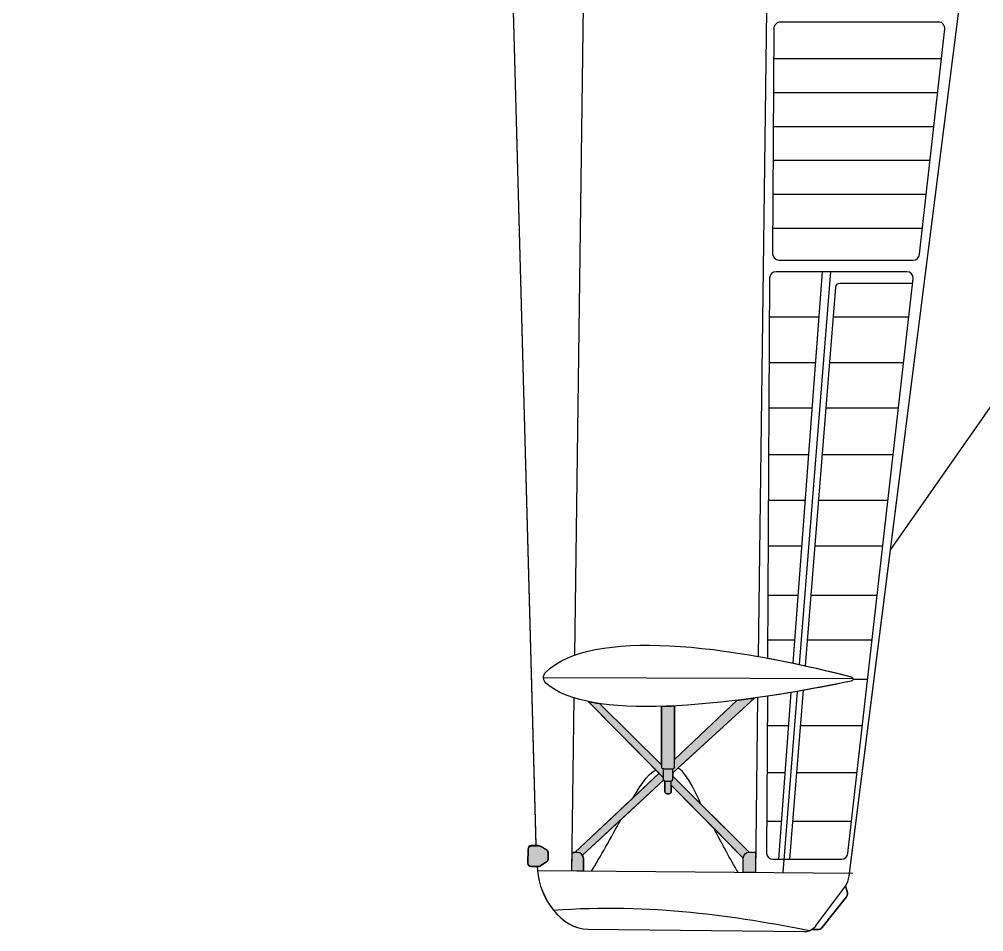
# Model space of a CAD drawing. Extents: x 65 to 351, y 40 to 244.
# Drawn here: x 213.04 to 252.39, y 62.2 to 99.42 of the extents above; entities that cross this region are included whole.
import ezdxf

# ---------------------------------------------------------------- set-up
doc = ezdxf.new("R2010")
doc.units = 0
doc.header["$MEASUREMENT"] = 0
doc.layers.add('4-VIEW', color=7, linetype='CONTINUOUS')
doc.layers.add('SOLIDS', color=7, linetype='CONTINUOUS')

msp = doc.modelspace()

# ---------------------------------------------------------------- hatches: boundary and pattern name
at = {"layer": 'SOLIDS'}
h = msp.add_hatch(color=7, dxfattribs=at)
edge = h.paths.add_edge_path()
edge.add_spline(control_points=[(239.239, 71.394), (239.239, 71.394), (239.239, 69.004), (239.239, 69.004), (239.239, 69.004), (236.711, 71.51), (236.711, 71.51), (236.553, 71.533), (236.401, 71.559), (236.254, 71.589), (236.254, 71.589), (239.022, 68.795), (239.022, 68.795), (239.022, 68.795), (239.151, 68.664), (239.151, 68.664), (239.151, 68.664), (238.081, 67.665), (238.081, 67.665), (238.081, 67.665), (235.702, 65.439), (235.702, 65.439), (235.702, 65.439), (235.595, 65.439), (235.595, 65.439), (235.595, 65.439), (235.584, 64.681), (235.584, 64.681), (235.584, 64.681), (236.055, 64.678), (236.055, 64.678), (236.055, 64.678), (236.055, 65.193), (236.055, 65.193), (236.055, 65.239), (236.042, 65.282), (236.02, 65.319), (236.02, 65.319), (237.585, 66.766), (237.585, 66.766), (237.585, 66.766), (239.327, 68.377), (239.327, 68.377), (239.338, 68.359), (239.357, 68.348), (239.379, 68.348), (239.379, 68.348), (239.38, 68.348), (239.38, 68.348), (239.38, 68.348), (239.38, 67.906), (239.38, 67.906), (239.38, 67.864), (239.414, 67.829), (239.456, 67.829), (239.456, 67.829), (239.561, 67.829), (239.561, 67.829), (239.603, 67.829), (239.638, 67.864), (239.638, 67.906), (239.638, 67.906), (239.638, 68.174), (239.638, 68.174), (239.638, 68.174), (241.371, 66.424), (241.371, 66.424), (241.371, 66.424), (242.58, 65.204), (242.58, 65.204), (242.58, 65.204), (242.58, 64.626), (242.58, 64.626), (242.58, 64.626), (243.074, 64.622), (243.074, 64.622), (243.074, 64.622), (243.084, 65.45), (243.084, 65.45), (243.084, 65.45), (242.825, 65.45), (242.825, 65.45), (242.825, 65.45), (240.854, 67.404), (240.854, 67.404), (240.854, 67.404), (239.7, 68.548), (239.7, 68.548), (239.7, 68.548), (239.7, 68.685), (239.7, 68.685), (239.7, 68.685), (239.909, 68.876), (239.909, 68.876), (239.909, 68.876), (243.033, 71.733), (243.033, 71.733), (242.799, 71.701), (242.566, 71.671), (242.336, 71.642), (242.336, 71.642), (239.778, 69.231), (239.778, 69.231), (239.778, 69.231), (239.778, 71.414), (239.778, 71.414), (239.596, 71.406), (239.416, 71.399), (239.239, 71.394), (239.239, 71.394), (239.239, 71.394), (239.239, 71.394)], knot_values=[0, 0, 0, 0, 1, 1, 1, 2, 2, 2, 3, 3, 3, 4, 4, 4, 5, 5, 5, 6, 6, 6, 7, 7, 7, 8, 8, 8, 9, 9, 9, 10, 10, 10, 11, 11, 11, 12, 12, 12, 13, 13, 13, 14, 14, 14, 15, 15, 15, 16, 16, 16, 17, 17, 17, 18, 18, 18, 19, 19, 19, 20, 20, 20, 21, 21, 21, 22, 22, 22, 23, 23, 23, 24, 24, 24, 25, 25, 25, 26, 26, 26, 27, 27, 27, 28, 28, 28, 29, 29, 29, 30, 30, 30, 31, 31, 31, 32, 32, 32, 33, 33, 33, 34, 34, 34, 35, 35, 35, 36, 36, 36, 37, 37, 37, 37], degree=3, periodic=1)
h.paths.add_polyline_path([(239.317, 68.845), (239.326, 68.843), (239.317, 68.844)])
h = msp.add_hatch(color=7, dxfattribs=at)
edge = h.paths.add_edge_path()
edge.add_spline(control_points=[(233.79, 64.997), (233.79, 64.997), (233.79, 65.573), (233.79, 65.573), (233.79, 65.649), (233.852, 65.712), (233.928, 65.712), (233.928, 65.712), (234.061, 65.712), (234.061, 65.712), (234.061, 65.712), (234.222, 65.712), (234.222, 65.712), (234.249, 65.712), (234.272, 65.705), (234.295, 65.691), (234.295, 65.691), (234.547, 65.537), (234.547, 65.537), (234.589, 65.511), (234.612, 65.468), (234.612, 65.419), (234.612, 65.419), (234.612, 65.165), (234.612, 65.165), (234.612, 65.115), (234.59, 65.074), (234.548, 65.048), (234.548, 65.048), (234.285, 64.88), (234.285, 64.88), (234.262, 64.865), (234.239, 64.859), (234.211, 64.859), (234.211, 64.859), (234.121, 64.859), (234.121, 64.859), (234.121, 64.859), (233.928, 64.859), (233.928, 64.859), (233.852, 64.859), (233.79, 64.92), (233.79, 64.997)], knot_values=[0, 0, 0, 0, 1, 1, 1, 2, 2, 2, 3, 3, 3, 4, 4, 4, 5, 5, 5, 6, 6, 6, 7, 7, 7, 8, 8, 8, 9, 9, 9, 10, 10, 10, 11, 11, 11, 12, 12, 12, 13, 13, 13, 14, 14, 14, 14], degree=3, periodic=1)

# ---------------------------------------------------------------- linework, layer by layer
at = {"layer": '4-VIEW', "color": 7}
for points in [[(278.887, 121.096), (248.583, 77.797)], [(235.702, 73.484), (236.183, 109.161)], [(243.648, 109.297), (243.187, 73.433)], [(243.816, 97.825), (250.664, 97.825)], [(243.809, 96.44), (250.509, 96.44)], [(243.801, 95.055), (250.354, 95.055)], [(243.794, 93.669), (250.2, 93.669)], [(243.787, 92.284), (250.045, 92.284)], [(243.78, 90.899), (249.891, 90.899)], [(245.791, 89.123), (244.606, 73.159)], [(246.139, 89.123), (244.865, 73.104)], [(243.643, 87.285), (245.655, 87.285)], [(246.257, 87.285), (249.332, 87.285)], [(243.634, 85.42), (245.516, 85.42)], [(246.107, 85.42), (249.12, 85.42)], [(243.624, 83.574), (245.379, 83.574)], [(245.959, 83.574), (248.913, 83.574)], [(243.614, 81.669), (245.238, 81.669)], [(245.806, 81.669), (248.687, 81.669)], [(243.604, 79.804), (245.099, 79.804)], [(245.656, 79.804), (248.476, 79.804)], [(243.595, 77.938), (244.96, 77.938)], [(245.506, 77.938), (248.277, 77.938)], [(243.585, 75.933), (244.812, 75.933)], [(245.345, 75.933), (248.042, 75.933)], [(243.575, 74.106), (244.676, 74.106)], [(245.198, 74.106), (247.841, 74.106)], [(234.429, 72.567), (247.051, 72.534)], [(247.054, 72.509), (247.661, 72.501)], [(244.479, 65.16), (245.032, 72.049)], [(235.584, 64.681), (235.679, 71.735)], [(239.7, 68.685), (243.033, 71.734)], [(239.778, 69.231), (242.336, 71.642)], [(243.166, 71.752), (243.074, 64.622)], [(244.517, 71.961), (244.012, 65.16)], [(244.777, 72.005), (244.189, 64.613)], [(239.317, 68.497), (236.254, 71.589)], [(239.239, 69.004), (236.711, 71.51)], [(243.557, 70.615), (244.417, 70.615)], [(244.917, 70.615), (247.449, 70.615)], [(235.702, 65.439), (239.151, 68.665)], [(242.825, 65.45), (239.7, 68.548)], [(243.547, 68.691), (244.274, 68.691)], [(244.763, 68.691), (247.224, 68.691)], [(236.02, 65.319), (239.327, 68.377)], [(242.58, 65.204), (239.638, 68.174)], [(243.537, 66.705), (244.127, 66.705)], [(244.603, 66.705), (246.997, 66.705)], [(234.185, 64.692), (247.053, 64.591)]]:
    msp.add_lwpolyline(points, dxfattribs=at)
for points, knots in [([(234.172, 64.889), (234.172, 64.889), (234.185, 64.692), (234.185, 64.692), (234.257, 63.595), (235.156, 62.302), (236.249, 62.312), (236.249, 62.312), (245.043, 62.205), (245.043, 62.205), (245.254, 62.202), (245.439, 62.304), (245.571, 62.481), (245.571, 62.481), (246.746, 64.064), (246.746, 64.064), (246.834, 64.182), (246.875, 64.311), (246.893, 64.462), (246.893, 64.462), (251.381, 99.872), (251.381, 99.872), (251.386, 99.916), (251.384, 99.956), (251.385, 100), (251.385, 100), (251.631, 119.459), (251.631, 119.459)], [0, 0, 0, 0, 1, 1, 1, 2, 2, 2, 3, 3, 3, 4, 4, 4, 5, 5, 5, 6, 6, 6, 7, 7, 7, 8, 8, 8, 9, 9, 9, 9]), ([(233.248, 114.366), (233.248, 114.366), (233.169, 100.274), (233.169, 100.274), (233.167, 99.931), (233.196, 99.639), (233.205, 99.296), (233.205, 99.296), (234.117, 65.742), (234.117, 65.742)], [0, 0, 0, 0, 1, 1, 1, 2, 2, 2, 3, 3, 3, 3]), ([(249.505, 89.594), (249.505, 89.594), (244.029, 89.598), (244.029, 89.598), (243.887, 89.599), (243.774, 89.712), (243.775, 89.854), (243.775, 89.854), (243.822, 99.04), (243.822, 99.04), (243.822, 99.113), (243.849, 99.176), (243.901, 99.228), (243.954, 99.28), (244.017, 99.307), (244.09, 99.307), (244.09, 99.307), (250.545, 99.31), (250.545, 99.31), (250.621, 99.31), (250.685, 99.281), (250.735, 99.225), (250.785, 99.17), (250.806, 99.102), (250.798, 99.027), (250.798, 99.027), (249.772, 89.834), (249.772, 89.834), (249.757, 89.698), (249.641, 89.594), (249.505, 89.594), (249.505, 89.594), (249.505, 89.594), (249.505, 89.594)], [0, 0, 0, 0, 1, 1, 1, 2, 2, 2, 3, 3, 3, 4, 4, 4, 5, 5, 5, 6, 6, 6, 7, 7, 7, 8, 8, 8, 9, 9, 9, 10, 10, 10, 11, 11, 11, 11]), ([(243.919, 89.123), (243.919, 89.123), (249.252, 89.123), (249.252, 89.123), (249.406, 89.123), (249.522, 88.995), (249.505, 88.844), (249.505, 88.844), (246.849, 65.395), (246.849, 65.395), (246.834, 65.262), (246.719, 65.16), (246.583, 65.16), (246.583, 65.16), (243.785, 65.16), (243.785, 65.16), (243.643, 65.16), (243.53, 65.272), (243.531, 65.412), (243.531, 65.412), (243.563, 71.81), (243.563, 71.81), (244.692, 71.978), (245.846, 72.188), (246.98, 72.421), (247.076, 72.441), (247.079, 72.577), (246.985, 72.601), (245.863, 72.891), (244.708, 73.152), (243.571, 73.363), (243.571, 73.363), (243.651, 88.86), (243.651, 88.86), (243.652, 89.005), (243.772, 89.123), (243.919, 89.123), (243.919, 89.123), (243.919, 89.123), (243.919, 89.123)], [0, 0, 0, 0, 1, 1, 1, 2, 2, 2, 3, 3, 3, 4, 4, 4, 5, 5, 5, 6, 6, 6, 7, 7, 7, 8, 8, 8, 9, 9, 9, 10, 10, 10, 11, 11, 11, 12, 12, 12, 13, 13, 13, 13]), ([(245.113, 73.05), (245.113, 73.05), (246.355, 88.501), (246.355, 88.501), (246.362, 88.59), (246.437, 88.659), (246.528, 88.659), (246.528, 88.659), (249.482, 88.659), (249.482, 88.659)], [0, 0, 0, 0, 1, 1, 1, 2, 2, 2, 3, 3, 3, 3]), ([(234.527, 72.347), (236.196, 70.792), (241.799, 71.354), (246.98, 72.421), (247.076, 72.441), (247.079, 72.577), (246.985, 72.601), (242.002, 73.889), (236.388, 74.617), (234.521, 72.791), (234.396, 72.669), (234.398, 72.466), (234.527, 72.347), (234.527, 72.347), (234.527, 72.347), (234.527, 72.347)], [0, 0, 0, 0, 1, 1, 1, 2, 2, 2, 3, 3, 3, 4, 4, 4, 5, 5, 5, 5]), ([(239.239, 71.394), (239.239, 71.394), (239.239, 68.949), (239.239, 68.949), (239.239, 68.889), (239.287, 68.841), (239.347, 68.841), (239.347, 68.841), (239.67, 68.841), (239.67, 68.841), (239.729, 68.841), (239.778, 68.889), (239.778, 68.949), (239.778, 68.949), (239.778, 71.414), (239.778, 71.414)], [0, 0, 0, 0, 1, 1, 1, 2, 2, 2, 3, 3, 3, 4, 4, 4, 5, 5, 5, 5]), ([(239.317, 68.845), (239.317, 68.845), (239.317, 68.41), (239.317, 68.41), (239.317, 68.376), (239.345, 68.348), (239.379, 68.348), (239.379, 68.348), (239.638, 68.348), (239.638, 68.348), (239.672, 68.348), (239.7, 68.376), (239.7, 68.41), (239.7, 68.41), (239.7, 68.841), (239.7, 68.841)], [0, 0, 0, 0, 1, 1, 1, 2, 2, 2, 3, 3, 3, 4, 4, 4, 5, 5, 5, 5]), ([(239.38, 68.348), (239.38, 68.348), (239.38, 67.906), (239.38, 67.906), (239.38, 67.864), (239.414, 67.829), (239.456, 67.829), (239.456, 67.829), (239.561, 67.829), (239.561, 67.829), (239.603, 67.829), (239.638, 67.864), (239.638, 67.906), (239.638, 67.906), (239.638, 68.348), (239.638, 68.348)], [0, 0, 0, 0, 1, 1, 1, 2, 2, 2, 3, 3, 3, 4, 4, 4, 5, 5, 5, 5]), ([(233.806, 65.573), (233.806, 65.573), (233.79, 64.997), (233.79, 64.997), (233.788, 64.92), (233.849, 64.858), (233.925, 64.858), (233.925, 64.858), (234.208, 64.858), (234.208, 64.858), (234.235, 64.858), (234.259, 64.865), (234.283, 64.88), (234.283, 64.88), (234.55, 65.048), (234.55, 65.048), (234.592, 65.074), (234.616, 65.116), (234.618, 65.164), (234.618, 65.164), (234.624, 65.419), (234.624, 65.419), (234.625, 65.468), (234.603, 65.511), (234.561, 65.537), (234.561, 65.537), (234.314, 65.691), (234.314, 65.691), (234.291, 65.705), (234.269, 65.711), (234.242, 65.711), (234.242, 65.711), (233.947, 65.711), (233.947, 65.711), (233.871, 65.711), (233.808, 65.649), (233.806, 65.573), (233.806, 65.573), (233.806, 65.573), (233.806, 65.573)], [0, 0, 0, 0, 1, 1, 1, 2, 2, 2, 3, 3, 3, 4, 4, 4, 5, 5, 5, 6, 6, 6, 7, 7, 7, 8, 8, 8, 9, 9, 9, 10, 10, 10, 11, 11, 11, 12, 12, 12, 13, 13, 13, 13]), ([(236.055, 64.678), (236.055, 64.678), (236.055, 65.194), (236.055, 65.194), (236.055, 65.329), (235.944, 65.439), (235.808, 65.439), (235.808, 65.439), (235.595, 65.439), (235.595, 65.439)], [0, 0, 0, 0, 1, 1, 1, 2, 2, 2, 3, 3, 3, 3]), ([(242.58, 64.626), (242.58, 64.626), (242.58, 65.204), (242.58, 65.204), (242.58, 65.339), (242.69, 65.45), (242.825, 65.45), (242.825, 65.45), (243.084, 65.45), (243.084, 65.45)], [0, 0, 0, 0, 1, 1, 1, 2, 2, 2, 3, 3, 3, 3]), ([(246.746, 64.064), (246.746, 64.064), (246.813, 63.845), (246.813, 63.845), (246.837, 63.766), (246.845, 63.688), (246.792, 63.623), (246.792, 63.623), (245.784, 62.364), (245.784, 62.364), (245.743, 62.314), (245.688, 62.287), (245.624, 62.287), (245.624, 62.287), (245.356, 62.286), (245.356, 62.286)], [0, 0, 0, 0, 1, 1, 1, 2, 2, 2, 3, 3, 3, 4, 4, 4, 5, 5, 5, 5])]:
    msp.add_open_spline(points, degree=3, knots=knots, dxfattribs=at)
for points in [[(240.854, 67.404), (240.582, 68.067), (240.105, 68.864), (239.909, 68.876)], [(238.081, 67.665), (238.465, 68.297), (238.825, 68.784), (239.022, 68.796)], [(236.392, 64.675), (236.731, 65.228), (237.179, 66.041), (237.585, 66.766)], [(242.366, 64.628), (242.027, 65.181), (241.776, 65.699), (241.371, 66.424)], [(234.839, 63.081), (238.786, 63.379), (242.329, 62.83), (245.293, 62.255)]]:
    msp.add_open_spline(points, degree=3, dxfattribs=at)
at = {"layer": 'SOLIDS'}
msp.add_lwpolyline([(239.317, 68.845), (239.326, 68.843), (239.317, 68.844), (239.317, 68.845)], dxfattribs=at)
for points, knots in [([(227.98, 136.708), (227.98, 136.708), (229.129, 136.708), (229.129, 136.708), (229.224, 136.708), (229.309, 136.664), (229.366, 136.596), (229.366, 136.596), (229.84, 136.596), (229.84, 136.596), (229.922, 136.596), (229.996, 136.546), (230.027, 136.475), (230.312, 136.523), (230.651, 136.56), (231.03, 136.585), (231.651, 136.624), (232.376, 136.627), (233.138, 136.583), (233.175, 136.58), (233.212, 136.578), (233.248, 136.576), (233.248, 136.576), (233.198, 145.509), (233.198, 145.509), (233.198, 145.509), (233.195, 145.807), (233.195, 145.807), (233.195, 145.807), (233.169, 150.622), (233.169, 150.622), (233.169, 150.622), (233.169, 150.668), (233.169, 150.668), (233.168, 150.787), (233.171, 150.9), (233.176, 151.011), (233.182, 151.144), (233.19, 151.274), (233.196, 151.409), (233.2, 151.486), (233.203, 151.565), (233.205, 151.646), (233.205, 151.646), (234.119, 185.231), (234.119, 185.231), (234.119, 185.231), (233.947, 185.231), (233.947, 185.231), (233.871, 185.231), (233.808, 185.293), (233.806, 185.369), (233.806, 185.369), (233.79, 185.946), (233.79, 185.946), (233.788, 186.022), (233.849, 186.084), (233.925, 186.084), (233.925, 186.084), (234.174, 186.084), (234.174, 186.084), (234.174, 186.084), (234.185, 186.25), (234.185, 186.25), (234.221, 186.801), (234.466, 187.401), (234.838, 187.861), (235.208, 188.317), (235.705, 188.635), (236.249, 188.63), (236.249, 188.63), (245.043, 188.738), (245.043, 188.738), (245.132, 188.739), (245.216, 188.721), (245.293, 188.687), (245.315, 188.678), (245.336, 188.668), (245.356, 188.656), (245.356, 188.656), (245.624, 188.656), (245.624, 188.656), (245.688, 188.656), (245.743, 188.629), (245.784, 188.578), (245.784, 188.578), (246.792, 187.319), (246.792, 187.319), (246.845, 187.254), (246.837, 187.176), (246.813, 187.097), (246.813, 187.097), (246.746, 186.878), (246.746, 186.878), (246.834, 186.76), (246.875, 186.631), (246.893, 186.481), (246.893, 186.481), (246.91, 186.35), (246.91, 186.35), (246.91, 186.35), (251.381, 151.07), (251.381, 151.07), (251.384, 151.047), (251.384, 151.025), (251.384, 151.003), (251.385, 150.983), (251.384, 150.963), (251.385, 150.942), (251.385, 150.942), (251.623, 131.473), (251.623, 131.473), (251.657, 131.473), (251.692, 131.472), (251.726, 131.471), (251.955, 131.466), (252.189, 131.459), (252.429, 131.45), (255.319, 131.345), (258.997, 130.986), (262.909, 130.445), (268.095, 129.728), (273.688, 128.691), (278.391, 127.496), (278.391, 127.496), (280.35, 136.781), (280.35, 136.781), (280.508, 137.526), (280.824, 138.176), (281.287, 138.712), (281.617, 139.094), (282.021, 139.419), (282.495, 139.681), (283.171, 140.053), (283.901, 140.225), (284.616, 140.222), (286.739, 140.213), (288.72, 138.662), (288.685, 136.25), (288.685, 136.25), (288.629, 132.425), (288.629, 132.425), (288.629, 132.425), (288.583, 129.235), (288.583, 129.235), (288.578, 128.864), (288.395, 128.548), (288.077, 128.356), (288.077, 128.356), (283.934, 125.855), (283.934, 125.855), (284.2, 125.761), (284.458, 125.666), (284.709, 125.572), (284.8, 125.537), (284.8, 125.405), (284.709, 125.37), (284.464, 125.278), (284.212, 125.185), (283.952, 125.094), (283.952, 125.094), (288.077, 122.586), (288.077, 122.586), (288.394, 122.394), (288.578, 122.079), (288.583, 121.707), (288.583, 121.707), (288.629, 118.517), (288.629, 118.517), (288.629, 118.517), (288.685, 114.692), (288.685, 114.692), (288.72, 112.28), (286.739, 110.729), (284.616, 110.72), (283.901, 110.717), (283.171, 110.889), (282.495, 111.262), (282.021, 111.524), (281.617, 111.848), (281.287, 112.23), (280.824, 112.767), (280.508, 113.416), (280.35, 114.161), (280.35, 114.161), (278.391, 123.446), (278.391, 123.446), (273.688, 122.252), (268.095, 121.214), (262.909, 120.497), (258.997, 119.956), (255.319, 119.598), (252.429, 119.492), (252.189, 119.483), (251.955, 119.476), (251.726, 119.471), (251.692, 119.47), (251.659, 119.469), (251.625, 119.469), (251.625, 119.469), (251.385, 100), (251.385, 100), (251.384, 99.979), (251.385, 99.959), (251.384, 99.939), (251.384, 99.917), (251.384, 99.895), (251.381, 99.872), (251.381, 99.872), (246.91, 64.592), (246.91, 64.592), (246.91, 64.592), (246.893, 64.462), (246.893, 64.462), (246.875, 64.311), (246.834, 64.182), (246.746, 64.063), (246.746, 64.063), (246.813, 63.845), (246.813, 63.845), (246.837, 63.766), (246.845, 63.688), (246.792, 63.622), (246.792, 63.622), (245.784, 62.363), (245.784, 62.363), (245.743, 62.313), (245.688, 62.286), (245.624, 62.286), (245.624, 62.286), (245.356, 62.286), (245.356, 62.286), (245.336, 62.274), (245.315, 62.264), (245.293, 62.255), (245.216, 62.221), (245.132, 62.203), (245.043, 62.204), (245.043, 62.204), (236.249, 62.312), (236.249, 62.312), (235.705, 62.307), (235.208, 62.625), (234.839, 63.081), (234.466, 63.541), (234.221, 64.141), (234.185, 64.692), (234.185, 64.692), (234.174, 64.858), (234.174, 64.858), (234.174, 64.858), (233.925, 64.858), (233.925, 64.858), (233.849, 64.858), (233.788, 64.92), (233.79, 64.996), (233.79, 64.996), (233.806, 65.573), (233.806, 65.573), (233.808, 65.649), (233.871, 65.711), (233.947, 65.711), (233.947, 65.711), (234.12, 65.711), (234.12, 65.711), (234.12, 65.711), (233.205, 99.296), (233.205, 99.296), (233.203, 99.378), (233.2, 99.456), (233.196, 99.533), (233.19, 99.668), (233.182, 99.798), (233.176, 99.931), (233.171, 100.042), (233.168, 100.154), (233.169, 100.273), (233.169, 100.273), (233.169, 100.319), (233.169, 100.319), (233.169, 100.319), (233.195, 105.135), (233.195, 105.135), (233.195, 105.135), (233.198, 105.433), (233.198, 105.433), (233.198, 105.433), (233.248, 114.365), (233.248, 114.365), (233.212, 114.364), (233.175, 114.362), (233.138, 114.359), (232.376, 114.315), (231.65, 114.318), (231.03, 114.358), (230.651, 114.382), (230.312, 114.419), (230.028, 114.467), (229.995, 114.396), (229.922, 114.346), (229.84, 114.346), (229.84, 114.346), (229.366, 114.346), (229.366, 114.346), (229.31, 114.278), (229.224, 114.234), (229.129, 114.234), (229.129, 114.234), (227.98, 114.234), (227.98, 114.234), (227.574, 114.234), (227.243, 114.565), (227.243, 114.971), (227.243, 114.971), (227.243, 116.754), (227.243, 116.754), (227.243, 116.754), (226.908, 116.754), (226.908, 116.754), (226.908, 116.754), (226.908, 116.425), (226.908, 116.425), (226.908, 116.37), (226.885, 116.323), (226.848, 116.289), (226.915, 114.078), (226.859, 112.275), (226.715, 109.891), (226.706, 109.749), (226.612, 109.735), (226.595, 109.873), (226.588, 109.929), (226.581, 109.984), (226.574, 110.039), (226.574, 110.039), (226.574, 110.04), (226.574, 110.04), (226.339, 111.953), (226.219, 114.088), (226.258, 116.332), (225.802, 116.451), (225.437, 116.641), (225.216, 116.904), (225.128, 117.009), (225.128, 117.156), (225.216, 117.26), (225.432, 117.518), (225.783, 117.704), (226.223, 117.824), (226.199, 118.33), (226.199, 118.841), (226.226, 119.369), (225.498, 119.438), (224.781, 119.524), (224.082, 119.633), (222.622, 119.861), (221.17, 120.216), (219.804, 120.658), (219.731, 120.603), (219.632, 120.531), (219.602, 120.515), (219.432, 120.421), (219.253, 120.399), (219.048, 120.471), (216.913, 121.222), (215.023, 122.274), (213.697, 123.267), (213.559, 123.369), (213.533, 123.545), (213.514, 123.715), (213.511, 123.739), (213.508, 123.789), (213.506, 123.836), (213.397, 123.927), (213.293, 124.018), (213.194, 124.109), (213.135, 124.166), (213.076, 124.247), (213.075, 124.31), (213.063, 124.697), (213.041, 125.084), (213.041, 125.471), (213.041, 125.858), (213.063, 126.245), (213.075, 126.632), (213.076, 126.693), (213.138, 126.778), (213.194, 126.833), (213.294, 126.926), (213.4, 127.019), (213.512, 127.111), (213.513, 127.172), (213.514, 127.234), (213.517, 127.26), (213.537, 127.419), (213.568, 127.579), (213.697, 127.675), (215.023, 128.668), (216.913, 129.72), (219.048, 130.471), (219.265, 130.547), (219.454, 130.518), (219.633, 130.41), (219.652, 130.398), (219.731, 130.338), (219.801, 130.284), (221.168, 130.726), (222.621, 131.081), (224.082, 131.308), (224.781, 131.417), (225.498, 131.504), (226.226, 131.573), (226.199, 132.101), (226.199, 132.612), (226.223, 133.118), (225.783, 133.238), (225.432, 133.425), (225.216, 133.682), (225.128, 133.785), (225.128, 133.934), (225.216, 134.037), (225.437, 134.302), (225.802, 134.491), (226.258, 134.611), (226.219, 136.855), (226.339, 138.991), (226.574, 140.903), (226.581, 140.958), (226.588, 141.013), (226.595, 141.068), (226.612, 141.207), (226.706, 141.193), (226.715, 141.051), (226.859, 138.667), (226.915, 136.864), (226.849, 134.653), (226.885, 134.62), (226.908, 134.572), (226.908, 134.518), (226.908, 134.518), (226.908, 134.188), (226.908, 134.188), (226.908, 134.188), (227.243, 134.188), (227.243, 134.188), (227.243, 134.188), (227.243, 135.971), (227.243, 135.971), (227.243, 136.377), (227.574, 136.708), (227.98, 136.708), (227.98, 136.708), (227.98, 136.708), (227.98, 136.708)], [0, 0, 0, 0, 1, 1, 1, 2, 2, 2, 3, 3, 3, 4, 4, 4, 5, 5, 5, 6, 6, 6, 7, 7, 7, 8, 8, 8, 9, 9, 9, 10, 10, 10, 11, 11, 11, 12, 12, 12, 13, 13, 13, 14, 14, 14, 15, 15, 15, 16, 16, 16, 17, 17, 17, 18, 18, 18, 19, 19, 19, 20, 20, 20, 21, 21, 21, 22, 22, 22, 23, 23, 23, 24, 24, 24, 25, 25, 25, 26, 26, 26, 27, 27, 27, 28, 28, 28, 29, 29, 29, 30, 30, 30, 31, 31, 31, 32, 32, 32, 33, 33, 33, 34, 34, 34, 35, 35, 35, 36, 36, 36, 37, 37, 37, 38, 38, 38, 39, 39, 39, 40, 40, 40, 41, 41, 41, 42, 42, 42, 43, 43, 43, 44, 44, 44, 45, 45, 45, 46, 46, 46, 47, 47, 47, 48, 48, 48, 49, 49, 49, 50, 50, 50, 51, 51, 51, 52, 52, 52, 53, 53, 53, 54, 54, 54, 55, 55, 55, 56, 56, 56, 57, 57, 57, 58, 58, 58, 59, 59, 59, 60, 60, 60, 61, 61, 61, 62, 62, 62, 63, 63, 63, 64, 64, 64, 65, 65, 65, 66, 66, 66, 67, 67, 67, 68, 68, 68, 69, 69, 69, 70, 70, 70, 71, 71, 71, 72, 72, 72, 73, 73, 73, 74, 74, 74, 75, 75, 75, 76, 76, 76, 77, 77, 77, 78, 78, 78, 79, 79, 79, 80, 80, 80, 81, 81, 81, 82, 82, 82, 83, 83, 83, 84, 84, 84, 85, 85, 85, 86, 86, 86, 87, 87, 87, 88, 88, 88, 89, 89, 89, 90, 90, 90, 91, 91, 91, 92, 92, 92, 93, 93, 93, 94, 94, 94, 95, 95, 95, 96, 96, 96, 97, 97, 97, 98, 98, 98, 99, 99, 99, 100, 100, 100, 101, 101, 101, 102, 102, 102, 103, 103, 103, 104, 104, 104, 105, 105, 105, 106, 106, 106, 107, 107, 107, 108, 108, 108, 109, 109, 109, 110, 110, 110, 111, 111, 111, 112, 112, 112, 113, 113, 113, 114, 114, 114, 115, 115, 115, 116, 116, 116, 117, 117, 117, 118, 118, 118, 119, 119, 119, 120, 120, 120, 121, 121, 121, 122, 122, 122, 123, 123, 123, 124, 124, 124, 125, 125, 125, 126, 126, 126, 127, 127, 127, 128, 128, 128, 129, 129, 129, 130, 130, 130, 131, 131, 131, 132, 132, 132, 133, 133, 133, 134, 134, 134, 135, 135, 135, 136, 136, 136, 137, 137, 137, 138, 138, 138, 139, 139, 139, 140, 140, 140, 141, 141, 141, 142, 142, 142, 143, 143, 143, 144, 144, 144, 145, 145, 145, 146, 146, 146, 147, 147, 147, 148, 148, 148, 149, 149, 149, 150, 150, 150, 151, 151, 151, 151]), ([(239.239, 71.394), (239.239, 71.394), (239.239, 69.004), (239.239, 69.004), (239.239, 69.004), (236.711, 71.51), (236.711, 71.51), (236.553, 71.533), (236.401, 71.559), (236.254, 71.589), (236.254, 71.589), (239.022, 68.795), (239.022, 68.795), (239.022, 68.795), (239.151, 68.664), (239.151, 68.664), (239.151, 68.664), (238.081, 67.665), (238.081, 67.665), (238.081, 67.665), (235.702, 65.439), (235.702, 65.439), (235.702, 65.439), (235.595, 65.439), (235.595, 65.439), (235.595, 65.439), (235.584, 64.681), (235.584, 64.681), (235.584, 64.681), (236.055, 64.678), (236.055, 64.678), (236.055, 64.678), (236.055, 65.193), (236.055, 65.193), (236.055, 65.239), (236.042, 65.282), (236.02, 65.319), (236.02, 65.319), (237.585, 66.766), (237.585, 66.766), (237.585, 66.766), (239.327, 68.377), (239.327, 68.377), (239.338, 68.359), (239.357, 68.348), (239.379, 68.348), (239.379, 68.348), (239.38, 68.348), (239.38, 68.348), (239.38, 68.348), (239.38, 67.906), (239.38, 67.906), (239.38, 67.864), (239.414, 67.829), (239.456, 67.829), (239.456, 67.829), (239.561, 67.829), (239.561, 67.829), (239.603, 67.829), (239.638, 67.864), (239.638, 67.906), (239.638, 67.906), (239.638, 68.174), (239.638, 68.174), (239.638, 68.174), (241.371, 66.424), (241.371, 66.424), (241.371, 66.424), (242.58, 65.204), (242.58, 65.204), (242.58, 65.204), (242.58, 64.626), (242.58, 64.626), (242.58, 64.626), (243.074, 64.622), (243.074, 64.622), (243.074, 64.622), (243.084, 65.45), (243.084, 65.45), (243.084, 65.45), (242.825, 65.45), (242.825, 65.45), (242.825, 65.45), (240.854, 67.404), (240.854, 67.404), (240.854, 67.404), (239.7, 68.548), (239.7, 68.548), (239.7, 68.548), (239.7, 68.685), (239.7, 68.685), (239.7, 68.685), (239.909, 68.876), (239.909, 68.876), (239.909, 68.876), (243.033, 71.733), (243.033, 71.733), (242.799, 71.701), (242.566, 71.671), (242.336, 71.642), (242.336, 71.642), (239.778, 69.231), (239.778, 69.231), (239.778, 69.231), (239.778, 71.414), (239.778, 71.414), (239.596, 71.406), (239.416, 71.399), (239.239, 71.394), (239.239, 71.394), (239.239, 71.394), (239.239, 71.394)], [0, 0, 0, 0, 1, 1, 1, 2, 2, 2, 3, 3, 3, 4, 4, 4, 5, 5, 5, 6, 6, 6, 7, 7, 7, 8, 8, 8, 9, 9, 9, 10, 10, 10, 11, 11, 11, 12, 12, 12, 13, 13, 13, 14, 14, 14, 15, 15, 15, 16, 16, 16, 17, 17, 17, 18, 18, 18, 19, 19, 19, 20, 20, 20, 21, 21, 21, 22, 22, 22, 23, 23, 23, 24, 24, 24, 25, 25, 25, 26, 26, 26, 27, 27, 27, 28, 28, 28, 29, 29, 29, 30, 30, 30, 31, 31, 31, 32, 32, 32, 33, 33, 33, 34, 34, 34, 35, 35, 35, 36, 36, 36, 37, 37, 37, 37]), ([(233.79, 64.997), (233.79, 64.997), (233.79, 65.573), (233.79, 65.573), (233.79, 65.649), (233.852, 65.712), (233.928, 65.712), (233.928, 65.712), (234.061, 65.712), (234.061, 65.712), (234.061, 65.712), (234.222, 65.712), (234.222, 65.712), (234.249, 65.712), (234.272, 65.705), (234.295, 65.691), (234.295, 65.691), (234.547, 65.537), (234.547, 65.537), (234.589, 65.511), (234.612, 65.468), (234.612, 65.419), (234.612, 65.419), (234.612, 65.165), (234.612, 65.165), (234.612, 65.115), (234.59, 65.074), (234.548, 65.048), (234.548, 65.048), (234.285, 64.88), (234.285, 64.88), (234.262, 64.865), (234.239, 64.859), (234.211, 64.859), (234.211, 64.859), (234.121, 64.859), (234.121, 64.859), (234.121, 64.859), (233.928, 64.859), (233.928, 64.859), (233.852, 64.859), (233.79, 64.92), (233.79, 64.997)], [0, 0, 0, 0, 1, 1, 1, 2, 2, 2, 3, 3, 3, 4, 4, 4, 5, 5, 5, 6, 6, 6, 7, 7, 7, 8, 8, 8, 9, 9, 9, 10, 10, 10, 11, 11, 11, 12, 12, 12, 13, 13, 13, 14, 14, 14, 14])]:
    msp.add_open_spline(points, degree=3, knots=knots, dxfattribs=at)

doc.saveas('drawing.dxf')
